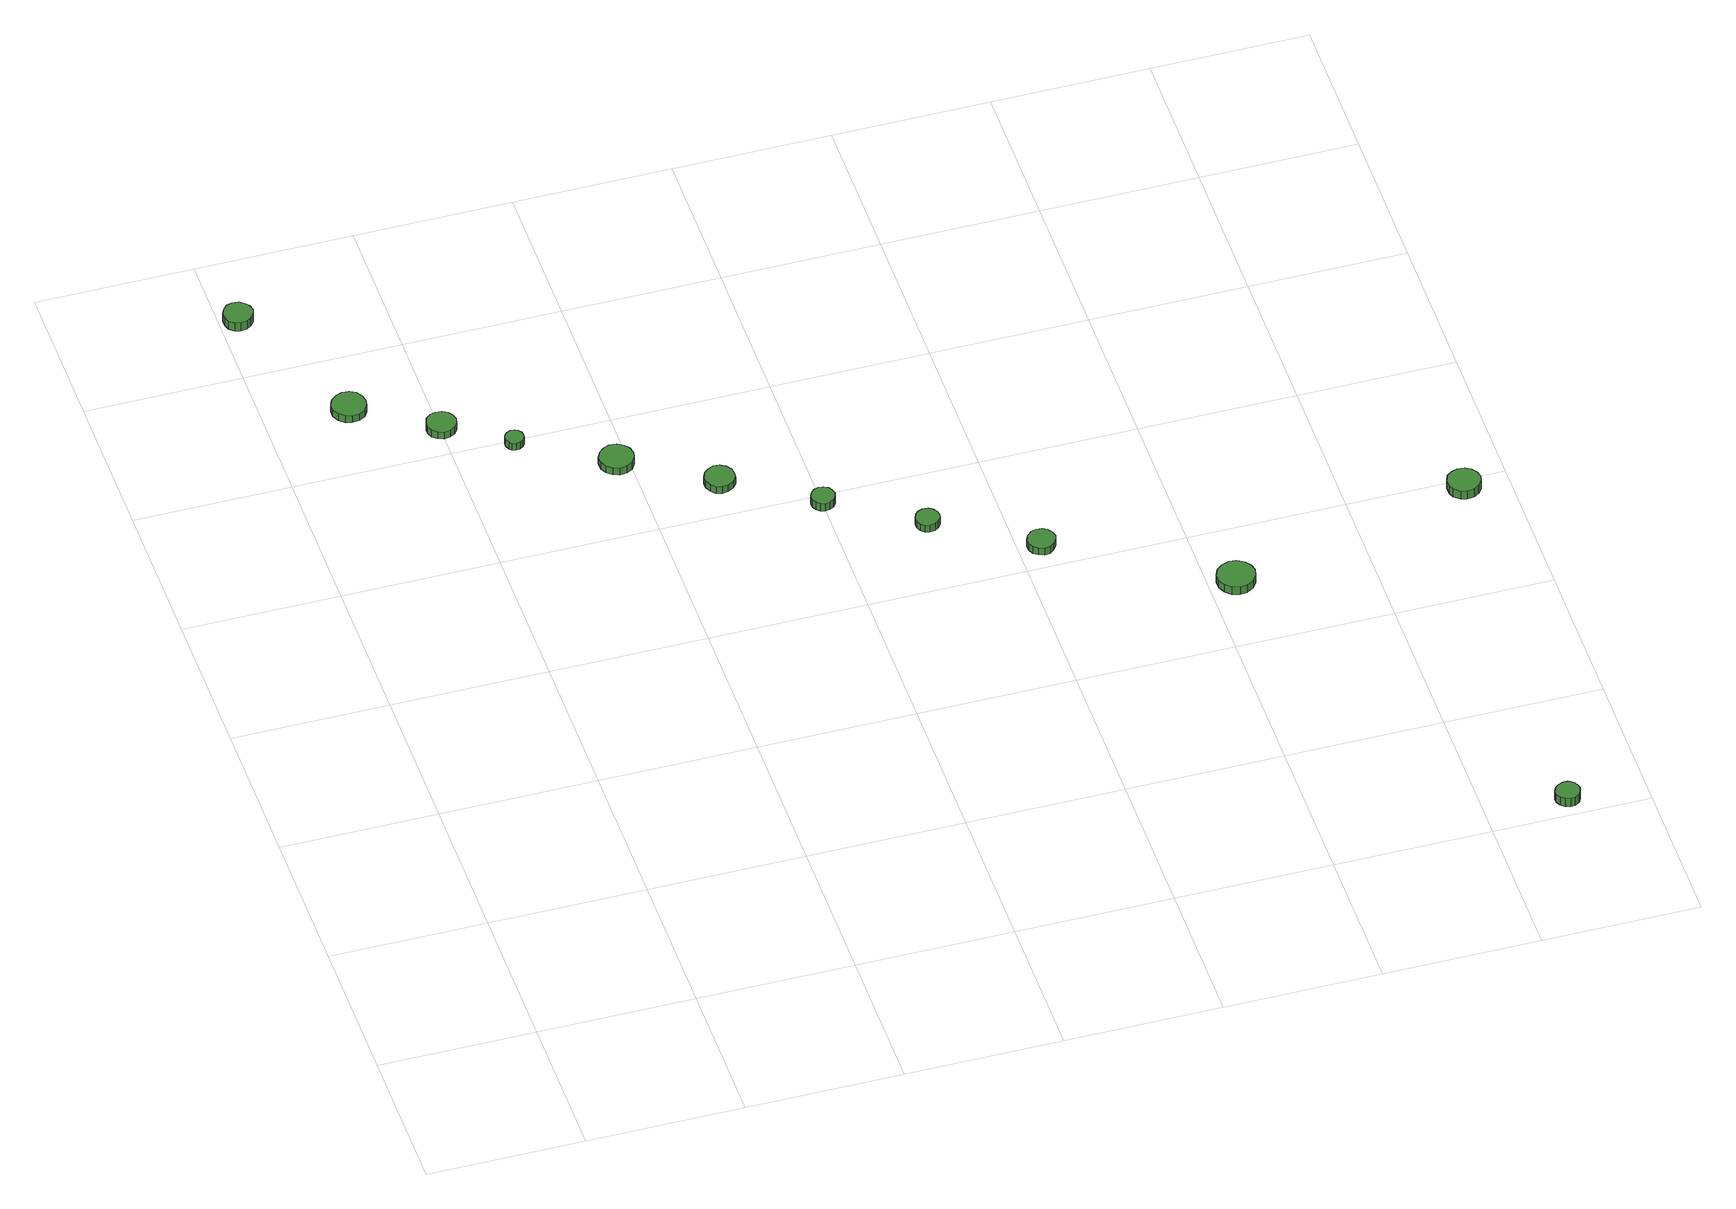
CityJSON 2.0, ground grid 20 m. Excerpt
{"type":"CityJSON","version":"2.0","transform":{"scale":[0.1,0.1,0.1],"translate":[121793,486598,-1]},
"CityObjects":{
"tree1":{"type":"SolitaryVegetationObject","attributes":{"function":"something"},"geometry":[{"type":"MultiSurface","lod":"1","boundaries":[[[0,1,2,3,4,5,6,7,8,9,10,11,12,13,14]],[[15,16,17,18,19,20,21,22,23,24,25,26,27,28,29]],[[0,29,28,1]],[[1,28,27,2]],[[2,27,26,3]],[[3,26,25,4]],[[4,25,24,5]],[[5,24,23,6]],[[6,23,22,7]],[[7,22,21,8]],[[8,21,20,9]],[[9,20,19,10]],[[10,19,18,11]],[[11,18,17,12]],[[12,17,16,13]],[[13,16,15,14]],[[14,15,29,0]]]}]},
"tree2":{"type":"SolitaryVegetationObject","attributes":{"function":"something"},"geometry":[{"type":"MultiSurface","lod":"1","boundaries":[[[30,31,32,33,34,35,36,37,38,39,40,41,42,43,44]],[[45,46,47,48,49,50,51,52,53,54,55,56,57,58,59]],[[30,59,58,31]],[[31,58,57,32]],[[32,57,56,33]],[[33,56,55,34]],[[34,55,54,35]],[[35,54,53,36]],[[36,53,52,37]],[[37,52,51,38]],[[38,51,50,39]],[[39,50,49,40]],[[40,49,48,41]],[[41,48,47,42]],[[42,47,46,43]],[[43,46,45,44]],[[44,45,59,30]]]}]},
"tree3":{"type":"SolitaryVegetationObject","attributes":{"function":"something"},"geometry":[{"type":"MultiSurface","lod":"1","boundaries":[[[60,61,62,63,64,65,66,67,68,69,70,71,72,73,74]],[[75,76,77,78,79,80,81,82,83,84,85,86,87,88,89]],[[60,89,88,61]],[[61,88,87,62]],[[62,87,86,63]],[[63,86,85,64]],[[64,85,84,65]],[[65,84,83,66]],[[66,83,82,67]],[[67,82,81,68]],[[68,81,80,69]],[[69,80,79,70]],[[70,79,78,71]],[[71,78,77,72]],[[72,77,76,73]],[[73,76,75,74]],[[74,75,89,60]]]}]},
"tree4":{"type":"SolitaryVegetationObject","attributes":{"function":"something"},"geometry":[{"type":"MultiSurface","lod":"1","boundaries":[[[90,91,92,93,94,95,96,97,98,99,100,101,102,103,104]],[[105,106,107,108,109,110,111,112,113,114,115,116,117,118,119]],[[90,119,118,91]],[[91,118,117,92]],[[92,117,116,93]],[[93,116,115,94]],[[94,115,114,95]],[[95,114,113,96]],[[96,113,112,97]],[[97,112,111,98]],[[98,111,110,99]],[[99,110,109,100]],[[100,109,108,101]],[[101,108,107,102]],[[102,107,106,103]],[[103,106,105,104]],[[104,105,119,90]]]}]},
"tree5":{"type":"SolitaryVegetationObject","attributes":{"function":"something"},"geometry":[{"type":"MultiSurface","lod":"1","boundaries":[[[120,121,122,123,124,125,126,127,128,129,130,131,132,133,134]],[[135,136,137,138,139,140,141,142,143,144,145,146,147,148,149]],[[120,149,148,121]],[[121,148,147,122]],[[122,147,146,123]],[[123,146,145,124]],[[124,145,144,125]],[[125,144,143,126]],[[126,143,142,127]],[[127,142,141,128]],[[128,141,140,129]],[[129,140,139,130]],[[130,139,138,131]],[[131,138,137,132]],[[132,137,136,133]],[[133,136,135,134]],[[134,135,149,120]]]}]},
"tree6":{"type":"SolitaryVegetationObject","attributes":{"function":"something"},"geometry":[{"type":"MultiSurface","lod":"1","boundaries":[[[150,151,152,153,154,155,156,157,158,159,160,161,162,163,164]],[[165,166,167,168,169,170,171,172,173,174,175,176,177,178,179]],[[150,179,178,151]],[[151,178,177,152]],[[152,177,176,153]],[[153,176,175,154]],[[154,175,174,155]],[[155,174,173,156]],[[156,173,172,157]],[[157,172,171,158]],[[158,171,170,159]],[[159,170,169,160]],[[160,169,168,161]],[[161,168,167,162]],[[162,167,166,163]],[[163,166,165,164]],[[164,165,179,150]]]}]},
"tree7":{"type":"SolitaryVegetationObject","attributes":{"function":"something"},"geometry":[{"type":"MultiSurface","lod":"1","boundaries":[[[180,181,182,183,184,185,186,187,188,189,190,191,192,193,194]],[[195,196,197,198,199,200,201,202,203,204,205,206,207,208,209]],[[180,209,208,181]],[[181,208,207,182]],[[182,207,206,183]],[[183,206,205,184]],[[184,205,204,185]],[[185,204,203,186]],[[186,203,202,187]],[[187,202,201,188]],[[188,201,200,189]],[[189,200,199,190]],[[190,199,198,191]],[[191,198,197,192]],[[192,197,196,193]],[[193,196,195,194]],[[194,195,209,180]]]}]},
"tree8":{"type":"SolitaryVegetationObject","attributes":{"function":"something"},"geometry":[{"type":"MultiSurface","lod":"1","boundaries":[[[210,211,212,213,214,215,216,217,218,219,220,221,222,223,224]],[[225,226,227,228,229,230,231,232,233,234,235,236,237,238,239]],[[210,239,238,211]],[[211,238,237,212]],[[212,237,236,213]],[[213,236,235,214]],[[214,235,234,215]],[[215,234,233,216]],[[216,233,232,217]],[[217,232,231,218]],[[218,231,230,219]],[[219,230,229,220]],[[220,229,228,221]],[[221,228,227,222]],[[222,227,226,223]],[[223,226,225,224]],[[224,225,239,210]]]}]},
"tree9":{"type":"SolitaryVegetationObject","attributes":{"function":"something"},"geometry":[{"type":"MultiSurface","lod":"1","boundaries":[[[240,241,242,243,244,245,246,247,248,249,250,251,252,253,254]],[[255,256,257,258,259,260,261,262,263,264,265,266,267,268,269]],[[240,269,268,241]],[[241,268,267,242]],[[242,267,266,243]],[[243,266,265,244]],[[244,265,264,245]],[[245,264,263,246]],[[246,263,262,247]],[[247,262,261,248]],[[248,261,260,249]],[[249,260,259,250]],[[250,259,258,251]],[[251,258,257,252]],[[252,257,256,253]],[[253,256,255,254]],[[254,255,269,240]]]}]},
"tree10":{"type":"SolitaryVegetationObject","attributes":{"function":"something"},"geometry":[{"type":"MultiSurface","lod":"1","boundaries":[[[270,271,272,273,274,275,276,277,278,279,280,281,282,283,284]],[[285,286,287,288,289,290,291,292,293,294,295,296,297,298,299]],[[270,299,298,271]],[[271,298,297,272]],[[272,297,296,273]],[[273,296,295,274]],[[274,295,294,275]],[[275,294,293,276]],[[276,293,292,277]],[[277,292,291,278]],[[278,291,290,279]],[[279,290,289,280]],[[280,289,288,281]],[[281,288,287,282]],[[282,287,286,283]],[[283,286,285,284]],[[284,285,299,270]]]}]},
"tree11":{"type":"SolitaryVegetationObject","attributes":{"function":"something"},"geometry":[{"type":"MultiSurface","lod":"1","boundaries":[[[300,301,302,303,304,305,306,307,308,309,310,311,312,313,314]],[[315,316,317,318,319,320,321,322,323,324,325,326,327,328,329]],[[300,329,328,301]],[[301,328,327,302]],[[302,327,326,303]],[[303,326,325,304]],[[304,325,324,305]],[[305,324,323,306]],[[306,323,322,307]],[[307,322,321,308]],[[308,321,320,309]],[[309,320,319,310]],[[310,319,318,311]],[[311,318,317,312]],[[312,317,316,313]],[[313,316,315,314]],[[314,315,329,300]]]}]},
"tree12":{"type":"SolitaryVegetationObject","attributes":{"function":"something"},"geometry":[{"type":"MultiSurface","lod":"1","boundaries":[[[330,331,332,333,334,335,336,337,338,339,340,341,342,343,344]],[[345,346,347,348,349,350,351,352,353,354,355,356,357,358,359]],[[330,359,358,331]],[[331,358,357,332]],[[332,357,356,333]],[[333,356,355,334]],[[334,355,354,335]],[[335,354,353,336]],[[336,353,352,337]],[[337,352,351,338]],[[338,351,350,339]],[[339,350,349,340]],[[340,349,348,341]],[[341,348,347,342]],[[342,347,346,343]],[[343,346,345,344]],[[344,345,359,330]]]}]}
},
"vertices":[
[43,1298,20],[41,1306,20],[36,1312,20],[30,1316,20],[22,1317,20],[15,1315,20],[9,1309,20],[6,1302,20],[6,1295,20],[9,1287,20],[15,1282,20],[22,1280,20],[30,1281,20],[36,1285,20],[41,1291,20],[41,1291,7],[36,1285,7],[30,1281,7],[22,1280,7],[15,1282,7],[9,1287,7],[6,1295,7],[6,1302,7],[9,1309,7],[15,1315,7],[22,1317,7],[30,1316,7],[36,1312,7],[41,1306,7],[43,1298,7],
[126,1108,19],[124,1116,19],[119,1124,19],[111,1128,19],[102,1129,19],[94,1126,19],[87,1120,19],[83,1112,19],[83,1103,19],[87,1095,19],[94,1089,19],[102,1086,19],[111,1087,19],[119,1091,19],[124,1099,19],[124,1099,8],[119,1091,8],[111,1087,8],[102,1086,8],[94,1089,8],[87,1095,8],[83,1103,8],[83,1112,8],[87,1120,8],[94,1126,8],[102,1129,8],[111,1128,8],[119,1124,8],[124,1116,8],[126,1108,8],
[220,1045,19],[218,1052,19],[214,1058,19],[207,1062,19],[199,1063,19],[192,1061,19],[186,1056,19],[183,1048,19],[183,1041,19],[186,1034,19],[192,1029,19],[199,1026,19],[207,1027,19],[214,1031,19],[218,1037,19],[218,1037,8],[214,1031,8],[207,1027,8],[199,1026,8],[192,1029,8],[186,1034,8],[183,1041,8],[183,1048,8],[186,1056,8],[192,1061,8],[199,1063,8],[207,1062,8],[214,1058,8],[218,1052,8],[220,1045,8],
[289,994,19],[288,999,19],[285,1003,19],[281,1005,19],[276,1006,19],[271,1004,19],[268,1001,19],[266,997,19],[266,992,19],[268,987,19],[271,984,19],[276,982,19],[281,983,19],[285,985,19],[288,989,19],[288,989,8],[285,985,8],[281,983,8],[276,982,8],[271,984,8],[268,987,8],[266,992,8],[266,997,8],[268,1001,8],[271,1004,8],[276,1006,8],[281,1005,8],[285,1003,8],[288,999,8],[289,994,8],
[406,925,19],[404,934,19],[399,941,19],[391,946,19],[382,947,19],[374,944,19],[367,938,19],[363,930,19],[363,921,19],[367,913,19],[374,907,19],[382,904,19],[391,905,19],[399,909,19],[404,917,19],[404,917,8],[399,909,8],[391,905,8],[382,904,8],[374,907,8],[367,913,8],[363,921,8],[363,930,8],[367,938,8],[374,944,8],[382,947,8],[391,946,8],[399,941,8],[404,934,8],[406,925,8],
[511,856,19],[510,863,19],[505,870,19],[498,874,19],[490,875,19],[483,872,19],[477,867,19],[474,860,19],[474,852,19],[477,845,19],[483,839,19],[490,837,19],[498,838,19],[505,842,19],[510,848,19],[510,848,8],[505,842,8],[498,838,8],[490,837,8],[483,839,8],[477,845,8],[474,852,8],[474,860,8],[477,867,8],[483,872,8],[490,875,8],[498,874,8],[505,870,8],[510,863,8],[511,856,8],
[616,786,20],[614,792,20],[611,797,20],[605,800,20],[599,801,20],[593,799,20],[589,795,20],[586,789,20],[586,783,20],[589,777,20],[593,773,20],[599,771,20],[605,772,20],[611,775,20],[614,780,20],[614,780,8],[611,775,8],[605,772,8],[599,771,8],[593,773,8],[589,777,8],[586,783,8],[586,789,8],[589,795,8],[593,799,8],[599,801,8],[605,800,8],[611,797,8],[614,792,8],[616,786,8],
[725,714,19],[724,720,19],[720,725,19],[715,729,19],[708,729,19],[702,727,19],[698,723,19],[695,717,19],[695,711,19],[698,705,19],[702,701,19],[708,699,19],[715,700,19],[720,703,19],[724,708,19],[724,708,8],[720,703,8],[715,700,8],[708,699,8],[702,701,8],[698,705,8],[695,711,8],[695,717,8],[698,723,8],[702,727,8],[708,729,8],[715,729,8],[720,725,8],[724,720,8],[725,714,8],
[847,638,19],[845,645,19],[841,651,19],[835,654,19],[828,655,19],[821,653,19],[815,648,19],[812,641,19],[812,634,19],[815,627,19],[821,623,19],[828,620,19],[835,621,19],[841,625,19],[845,631,19],[845,631,8],[841,625,8],[835,621,8],[828,620,8],[821,623,8],[815,627,8],[812,634,8],[812,641,8],[815,648,8],[821,653,8],[828,655,8],[835,654,8],[841,651,8],[845,645,8],[847,638,8],
[1056,503,26],[1054,512,26],[1048,520,26],[1039,525,26],[1030,526,26],[1020,523,26],[1013,517,26],[1009,508,26],[1009,498,26],[1013,489,26],[1020,482,26],[1030,479,26],[1039,480,26],[1048,485,26],[1054,493,26],[1054,493,14],[1048,485,14],[1039,480,14],[1030,479,14],[1020,482,14],[1013,489,14],[1009,498,14],[1009,508,14],[1013,517,14],[1020,523,14],[1030,526,14],[1039,525,14],[1048,520,14],[1054,512,14],[1056,503,14],
[1315,17,32],[1313,23,32],[1310,28,32],[1304,32,32],[1298,32,32],[1292,30,32],[1287,26,32],[1284,20,32],[1284,14,32],[1287,8,32],[1292,4,32],[1298,2,32],[1304,2,32],[1310,6,32],[1313,11,32],[1313,11,19],[1310,6,19],[1304,2,19],[1298,2,19],[1292,4,19],[1287,8,19],[1284,14,19],[1284,20,19],[1287,26,19],[1292,30,19],[1298,32,19],[1304,32,19],[1310,28,19],[1313,23,19],[1315,17,19],
[1362,577,29],[1360,586,29],[1355,593,29],[1348,597,29],[1339,598,29],[1331,595,29],[1324,590,29],[1321,582,29],[1321,573,29],[1324,565,29],[1331,559,29],[1339,557,29],[1348,558,29],[1355,562,29],[1360,569,29],[1360,569,16],[1355,562,16],[1348,558,16],[1339,557,16],[1331,559,16],[1324,565,16],[1321,573,16],[1321,582,16],[1324,590,16],[1331,595,16],[1339,598,16],[1348,597,16],[1355,593,16],[1360,586,16],[1362,577,16]
]}
